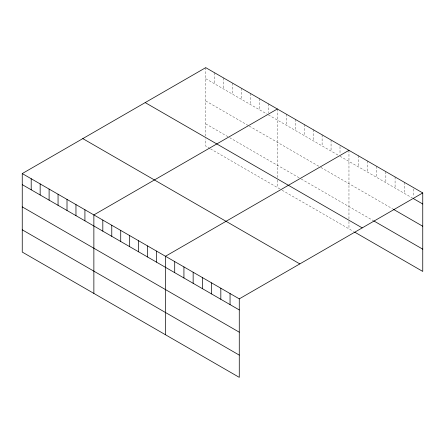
<?xml version="1.0" encoding="UTF-8"?>
<svg xmlns="http://www.w3.org/2000/svg" width="445" height="445" viewBox="0 0 445 445"><rect width="100%" height="100%" fill="white"/><g stroke="black" fill="none" stroke-linecap="round" stroke-linejoin="round"><path stroke-width="0.33" stroke-dasharray="2.23 1.67" d="M205.729 67.64L205.729 136.02M205.729 78.704L267.2 114.198M268.396 114.882L338.222 155.199M340.013 156.234L412.376 198.008M205.729 100.959L248.699 125.768M249.295 126.113L320.317 167.114M320.912 167.459L392.774 208.944M205.729 123.882L229.008 137.321M229.603 137.666L300.62 178.667M301.221 179.012L373.177 220.559M209.907 148.547L205.729 146.132L205.729 138.718M210.507 148.891L281.524 189.893M282.119 190.238L353.575 231.495M413.527 188.992L413.527 196.601M404.305 182.283L404.305 193.353M395.082 176.96L395.082 188.024M385.854 171.631L385.854 182.7M376.631 166.308L376.631 177.377M367.409 160.984L367.409 172.048M358.186 155.661L358.186 166.725M348.963 150.332L348.963 219.391M348.963 221.415L348.963 228.83M340.013 146.55L340.013 154.159M331.058 139.997L331.058 151.061M322.108 134.829L322.108 145.893M313.158 129.662L313.158 140.726M304.202 124.489L304.202 135.558M295.252 119.321L295.252 130.391M286.296 114.154L286.296 125.223M277.346 108.986L277.346 178.044M277.346 180.064L277.346 187.484M268.396 103.819L268.396 112.808M259.441 98.651L259.441 109.715M250.49 93.483L250.49 104.547M241.54 88.31L241.54 99.38M232.585 83.143L232.585 94.212M223.635 77.975L223.635 89.045M214.685 72.808L214.685 83.871"/><path stroke-width="0.67" d="M22.25 173.572L239.271 298.868L239.271 377.36L22.25 252.065L22.25 173.572L205.729 67.64L422.75 192.935L422.75 271.428L354.726 232.157M277.346 108.986L93.867 214.918L93.867 293.416M348.963 150.332L165.484 256.264L165.484 334.762M239.271 298.868L422.75 192.935M413.527 198.676L422.75 203.999M393.352 209.278L422.75 226.255M373.75 220.887L422.75 249.178M145.181 102.595L362.202 227.89M82.798 138.612L299.819 263.907M22.25 184.636L239.271 309.931M22.25 206.886L239.271 332.181M22.25 229.815L239.271 355.11M230.048 293.539L230.048 304.608M220.826 288.215L220.826 299.285M211.597 282.892L211.597 293.956M202.375 277.563L202.375 288.633M193.152 272.24L193.152 283.309M183.93 266.917L183.93 277.98M174.707 261.588L174.707 272.657M156.529 251.097L156.529 262.161M147.579 245.929L147.579 256.993M138.629 240.762L138.629 251.826M129.673 235.589L129.673 246.658M120.723 230.421L120.723 241.49M111.773 225.253L111.773 236.323M102.817 220.086L102.817 231.155M84.917 209.751L84.917 220.815M75.962 204.578L75.962 215.647M67.011 199.41L67.011 210.479M58.056 194.243L58.056 205.312M49.106 189.075L49.106 200.144M40.156 183.907L40.156 194.971M31.2 178.74L31.2 189.804"/></g></svg>
